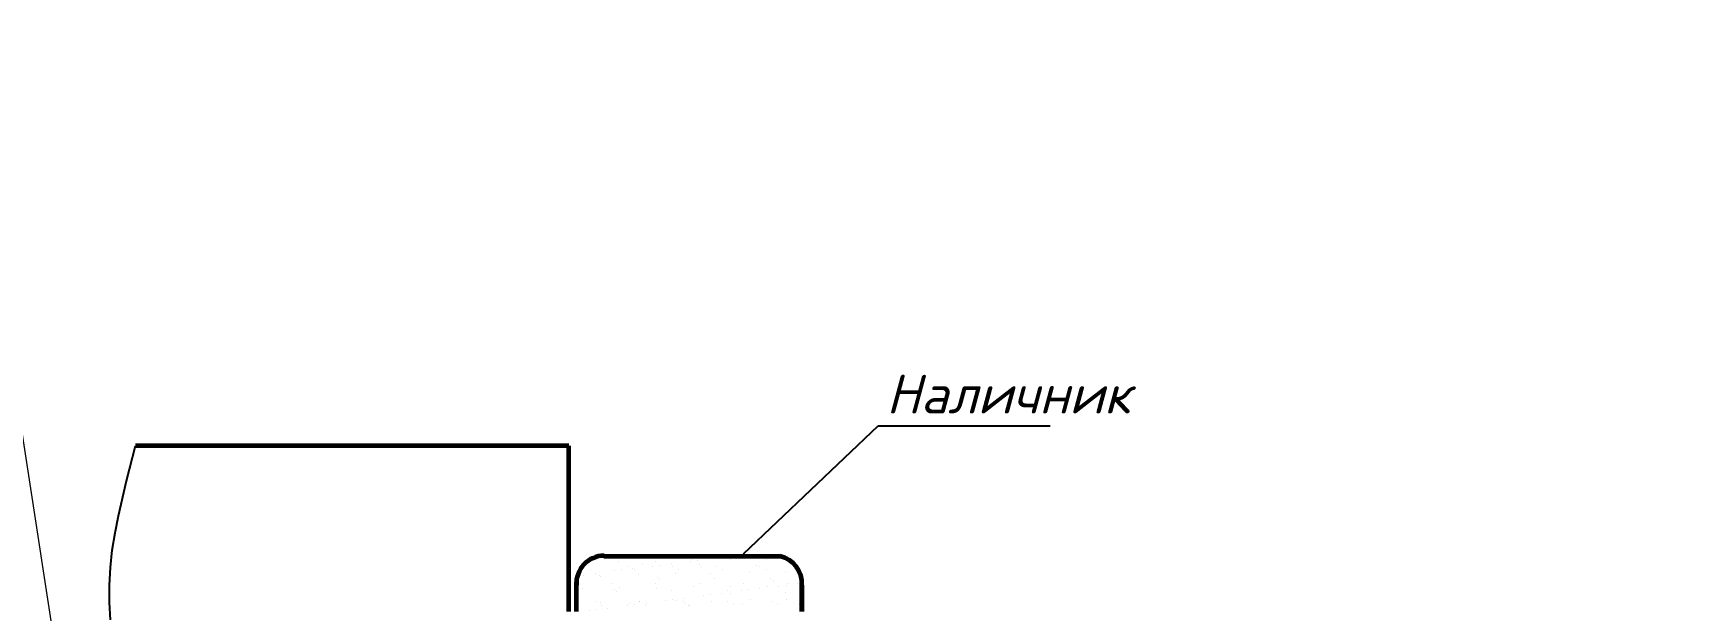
# Model space of a CAD drawing. Header units: millimetres. Extents: x -3689 to 3021565, y -698052 to -604547.
# Drawn here: x 2668460.7 to 2668610.6, y -674443.1 to -674391 of the extents above; entities that cross this region are included whole.
import ezdxf

# ---------------------------------------------------------------- set-up
doc = ezdxf.new("R2010")
doc.units = ezdxf.units.MM
doc.layers.get('0').update_dxf_attribs({"lineweight": 0})
for name, color, linetype in [('PDF _0', 7, 'Continuous'), ('PDF _Основные линии', 7, 'Continuous'), ('PDF _Текст', 7, 'Continuous')]:
    doc.layers.add(name, color=color, linetype=linetype)
doc.layers.add('ВК-текст К1', color=7, linetype='Continuous', lineweight=25)
doc.styles.add('SPDS', font='isocpeui.ttf')

msp = doc.modelspace()

# ---------------------------------------------------------------- linework, layer by layer
at = {"color": 5}
msp.add_lwpolyline([(2667738.7033, -674132.0473), (2669458.2851, -675699.2919), (2669312.8793, -674245.799), (2667580.6535, -675528.6645), (2668389.8685, -673974.059), (2668649.0702, -675655.0551)], dxfattribs=at)
at = {"layer": 'PDF _0', "lineweight": 25}
for p, q in [((2668524.7805, -674437.9774), (2668536.91, -674426.4437)), ((2668536.91, -674426.4437), (2668538.6124, -674426.4437)), ((2668538.6124, -674426.4437), (2668552.4464, -674426.4437)), ((2668469.1528, -674431.3912), (2668469.9615, -674428.2418)), ((2668468.4293, -674434.5406), (2668469.1528, -674431.3912)), ((2668468.1314, -674436.0728), (2668468.4293, -674434.5406)), ((2668467.876, -674437.6475), (2668468.1314, -674436.0728)), ((2668467.7058, -674439.2222), (2668467.876, -674437.6475)), ((2668467.6207, -674440.7969), (2668467.7058, -674439.2222)), ((2668510.4359, -674439.0945), (2668510.4359, -674439.0945)), ((2668510.7764, -674439.0094), (2668510.7764, -674439.0094)), ((2668513.5428, -674438.6264), (2668513.5428, -674438.6264)), ((2668514.394, -674439.0945), (2668514.394, -674439.0945)), ((2668514.8196, -674439.3073), (2668514.8196, -674439.3073)), ((2668515.7133, -674438.8817), (2668515.7133, -674438.8817)), ((2668516.5645, -674439.0945), (2668516.5645, -674439.0945)), ((2668516.8199, -674438.6264), (2668516.8199, -674438.6264)), ((2668517.2029, -674439.0094), (2668517.2029, -674439.0094)), ((2668518.2669, -674438.8392), (2668518.2669, -674438.8392)), ((2668518.352, -674439.0945), (2668518.352, -674439.0945)), ((2668519.9693, -674438.6264), (2668519.9693, -674438.6264)), ((2668520.2247, -674438.4987), (2668520.2247, -674438.4987)), ((2668520.6503, -674438.5413), (2668520.6503, -674438.5413)), ((2668520.7779, -674438.9243), (2668520.7779, -674438.9243)), ((2668521.0333, -674439.1371), (2668521.0333, -674439.1371)), ((2668521.6717, -674438.4136), (2668521.6717, -674438.4136)), ((2668522.3101, -674439.0945), (2668522.3101, -674439.0945)), ((2668523.5869, -674438.4561), (2668523.5869, -674438.4561)), ((2668525.9277, -674439.052), (2668525.9277, -674439.052)), ((2668526.2682, -674439.0945), (2668526.2682, -674439.0945)), ((2668526.8214, -674438.4987), (2668526.8214, -674438.4987)), ((2668467.6207, -674442.3717), (2668467.6207, -674440.7969)), ((2668510.3933, -674439.9032), (2668510.3933, -674439.9032)), ((2668510.9892, -674439.435), (2668510.9892, -674439.435)), ((2668511.4148, -674439.7755), (2668511.4148, -674439.7755)), ((2668511.8404, -674439.9457), (2668511.8404, -674439.9457)), ((2668511.8829, -674440.0309), (2668511.8829, -674440.0309)), ((2668512.9044, -674440.6693), (2668512.9044, -674440.6693)), ((2668513.1172, -674439.5201), (2668513.1172, -674439.5201)), ((2668513.7981, -674439.435), (2668513.7981, -674439.435)), ((2668514.9472, -674439.435), (2668514.9472, -674439.435)), ((2668515.2877, -674439.8181), (2668515.2877, -674439.8181)), ((2668516.8624, -674440.6693), (2668516.8624, -674440.6693)), ((2668516.9901, -674440.0734), (2668516.9901, -674440.0734)), ((2668517.2029, -674440.2862), (2668517.2029, -674440.2862)), ((2668518.6074, -674439.7755), (2668518.6074, -674439.7755)), ((2668518.9053, -674439.435), (2668518.9053, -674439.435)), ((2668520.8205, -674440.6693), (2668520.8205, -674440.6693)), ((2668521.8419, -674439.7755), (2668521.8419, -674439.7755)), ((2668522.1399, -674440.1585), (2668522.1399, -674440.1585)), ((2668522.8634, -674439.435), (2668522.8634, -674439.435)), ((2668524.7786, -674440.6693), (2668524.7786, -674440.6693)), ((2668525.2893, -674439.6478), (2668525.2893, -674439.6478)), ((2668526.8214, -674439.435), (2668526.8214, -674439.435)), ((2668527.2045, -674440.2011), (2668527.2045, -674440.2011)), ((2668527.4598, -674440.4139), (2668527.4598, -674440.4139)), ((2668528.609, -674439.6053), (2668528.609, -674439.6053)), ((2668528.6515, -674440.7969), (2668528.6515, -674440.7969)), ((2668528.7366, -674440.6267), (2668528.7366, -674440.6267)), ((2668529.673, -674440.6267), (2668529.673, -674440.6267)), ((2668510.3082, -674441.0949), (2668510.3082, -674441.0949)), ((2668511.4573, -674442.2865), (2668511.4573, -674442.2865)), ((2668513.1597, -674441.18), (2668513.1597, -674441.18)), ((2668513.3725, -674441.3928), (2668513.3725, -674441.3928)), ((2668513.6279, -674441.0523), (2668513.6279, -674441.0523)), ((2668515.3728, -674442.244), (2668515.3728, -674442.244)), ((2668515.4154, -674442.2865), (2668515.4154, -674442.2865)), ((2668516.905, -674441.0949), (2668516.905, -674441.0949)), ((2668517.7136, -674442.2014), (2668517.7136, -674442.2014)), ((2668518.3095, -674441.2651), (2668518.3095, -674441.2651)), ((2668518.3946, -674442.1163), (2668518.3946, -674442.1163)), ((2668518.6925, -674442.2014), (2668518.6925, -674442.2014)), ((2668519.3735, -674442.2865), (2668519.3735, -674442.2865)), ((2668519.416, -674441.9886), (2668519.416, -674441.9886)), ((2668520.3098, -674440.9672), (2668520.3098, -674440.9672)), ((2668521.161, -674441.7758), (2668521.161, -674441.7758)), ((2668521.7994, -674441.6907), (2668521.7994, -674441.6907)), ((2668521.9271, -674442.244), (2668521.9271, -674442.244)), ((2668522.8208, -674441.5205), (2668522.8208, -674441.5205)), ((2668523.3315, -674442.244), (2668523.3315, -674442.244)), ((2668523.3741, -674441.3077), (2668523.3741, -674441.3077)), ((2668523.6295, -674440.9246), (2668523.6295, -674440.9246)), ((2668523.6295, -674441.5205), (2668523.6295, -674441.5205)), ((2668524.5658, -674441.3077), (2668524.5658, -674441.3077)), ((2668525.2042, -674441.2225), (2668525.2042, -674441.2225)), ((2668525.3744, -674442.1163), (2668525.3744, -674442.1163)), ((2668526.2682, -674441.0949), (2668526.2682, -674441.0949)), ((2668526.9066, -674440.9246), (2668526.9066, -674440.9246)), ((2668527.2896, -674442.244), (2668527.2896, -674442.244)), ((2668527.9706, -674440.8821), (2668527.9706, -674440.8821)), ((2668528.5664, -674441.4353), (2668528.5664, -674441.4353)), ((2668528.6941, -674442.0737), (2668528.6941, -674442.0737)), ((2668467.7058, -674443.9464), (2668467.6207, -674442.3717)), ((2668510.9041, -674443.0952), (2668510.9041, -674443.0952)), ((2668511.5424, -674443.0101), (2668511.5424, -674443.0101)), ((2668511.9255, -674442.3717), (2668511.9255, -674442.3717)), ((2668512.0106, -674442.627), (2668512.0106, -674442.627)), ((2668512.5639, -674442.8824), (2668512.5639, -674442.8824)), ((2668514.3088, -674442.6696), (2668514.3088, -674442.6696)), ((2668514.4791, -674442.4142), (2668514.4791, -674442.4142)), ((2668514.9898, -674442.5845), (2668514.9898, -674442.5845)), ((2668515.9687, -674442.627), (2668515.9687, -674442.627)), ((2668516.0112, -674442.4568), (2668516.0112, -674442.4568)), ((2668519.5863, -674442.4568), (2668519.5863, -674442.4568)), ((2668519.7991, -674442.6696), (2668519.7991, -674442.6696)), ((2668519.9267, -674442.627), (2668519.9267, -674442.627)), ((2668523.8848, -674442.5845), (2668523.8848, -674442.5845)), ((2668524.736, -674442.5419), (2668524.736, -674442.5419)), ((2668527.8429, -674442.5845), (2668527.8429, -674442.5845)), ((2668529.8006, -674442.5845), (2668529.8006, -674442.5845)), ((2668530.056, -674442.7973), (2668530.056, -674442.7973))]:
    msp.add_line(p, q, dxfattribs=at)
at = {"layer": 'PDF _Основные линии', "lineweight": 60}
for p, q in [((2668509.0314, -674428.2418), (2668469.9615, -674428.2418)), ((2668509.0314, -674443.1803), (2668509.0314, -674428.2418)), ((2668512.1808, -674438.2008), (2668528.0677, -674438.2008)), ((2668509.7124, -674443.1803), (2668509.7124, -674440.499)), ((2668530.0454, -674440.8054), (2668530.056, -674443.1803)), ((2668530.056, -674443.1803), (2668530.056, -674440.499))]:
    msp.add_line(p, q, dxfattribs=at)
for centre, start, end in [((2668512.2072, -674440.6385), 90.000007, 183.845224), ((2668527.5612, -674440.6385), 356.154776, 78.262242)]:
    msp.add_arc(centre, 2.4898, start, end, dxfattribs=at)
at = {"layer": 'ВК-текст К1', "color": 3}
msp.add_circle((2674944.0996, -672909.7808), 7632.7516, dxfattribs=at)

# ---------------------------------------------------------------- texts
at = {"layer": 'PDF _Текст', "style": 'SPDS'}
msp.add_text('Наличник', height=3.49992, dxfattribs=at).set_placement((2668537.6424, -674425.3153))

doc.saveas('drawing.dxf')
